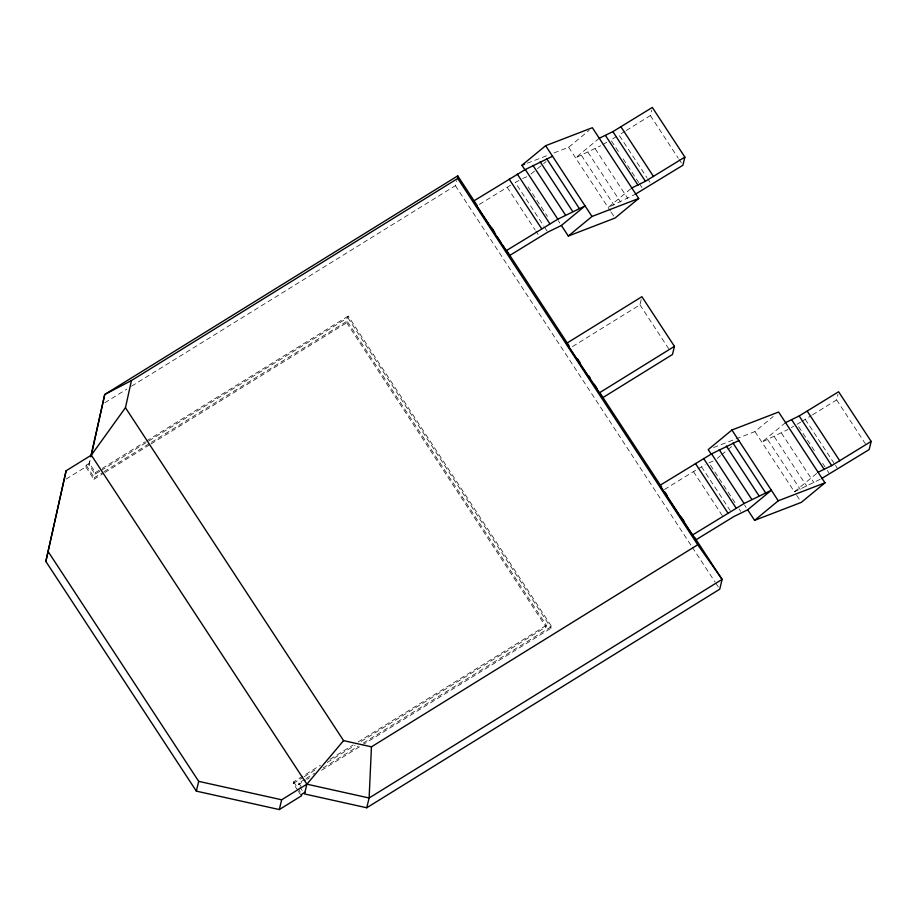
<?xml version="1.0" encoding="UTF-8"?>
<svg xmlns="http://www.w3.org/2000/svg" width="917" height="917" viewBox="0 0 917 917"><rect width="100%" height="100%" fill="white"/><g stroke="black" fill="none" stroke-linecap="round" stroke-linejoin="round"><path stroke-width="0.69" stroke-dasharray="4.58 3.44" d="M99.919 471.223L95.059 474.238L88.96 464.93L90.485 458.03M66.058 479.098L85.808 466.879L86.198 465.251L89.35 463.291L95.448 472.61L95.059 474.238M88.96 464.93L91.322 455.141M85.808 466.879L93.935 479.293L94.336 477.665L102.842 472.393M151.053 443.92L346.718 322.761L347.107 321.133L546.406 625.325L546.005 626.953L360.072 742.094M101.134 470.478L347.83 317.706L348.231 316.078L551.587 626.471L551.197 628.111L364.038 743.996M297.67 790.259L293.234 783.485L293.623 781.857L320.365 765.294M304.891 779.244L298.816 783.003L298.415 784.643L305.705 780.126M131.589 386.172L455.382 185.658L456.563 180.775M626.231 130.523L650.359 115.588L651.678 110.155M572.483 346.603L639.928 304.845L641.247 299.412M812.519 414.851L836.636 399.915L837.955 394.482M531.012 174.035L536.388 169.588M537.465 168.694L546.073 161.587M553.983 152.933L568.666 147.282L589.115 130.386M599.259 138.272L575.578 157.839L600.635 145.746M630.724 188.822L608.12 207.506L635.355 194.221M717.289 458.362L720.521 455.692M721.599 454.798L726.975 450.35M728.052 449.468L732.362 445.914M713.564 447.53L754.943 431.609L773.237 416.49M785.537 422.599L761.855 442.166L788.001 429.477M754.943 431.609L794.397 491.821L817.001 473.149M104.813 402.746L126.718 389.186M479.35 204.434L511.766 184.5M625.027 131.269L618.998 135.005L646.886 177.577M95.448 472.61L145.276 441.753M146.491 440.997L348.231 316.078M104.057 471.647L150.239 443.049M151.454 442.292L347.107 321.133M93.935 479.293L103.655 473.275M104.87 472.519L149.838 444.676M664.424 489.518L696.897 469.504M801.767 421.453L811.304 415.596M330.086 759.276L353.171 744.982M358.031 741.968L546.406 625.325M293.234 783.485L302.954 777.467M304.169 776.71L317.534 768.435M327.266 762.417L355.211 745.108M306.106 778.487L314.611 773.226M323.116 767.953L358.364 746.129M363.224 743.125L551.587 626.471M306.92 779.37L309.361 777.868M321.512 770.337L362.823 744.753M616.66 136.427L610.802 139.969L620.098 154.159M797.079 424.284L800.598 422.164M698.043 468.828L705.219 464.827M602.813 144.554L607.375 141.929M791.382 427.574L793.663 426.256M794.397 491.821L820.543 479.144M518.942 180.511L515.239 182.449L543.896 226.201M522.644 178.563L528.857 175.812M708.921 462.89L713.896 460.689M527.286 163.203L548.641 154.984M650.359 115.588L678.248 158.16M679.027 159.34L681.354 162.882M836.636 399.915L865.304 443.668M647.666 178.758L649.981 182.311M805.275 419.333L834.711 464.266M835.49 465.446L837.038 467.819M623.193 158.882L638.691 182.529M639.47 183.721L642.565 188.444M798.627 426.657L815.672 452.666M822.652 463.314L826.515 469.229M827.294 470.41L828.842 472.771M595.179 148.703L627.709 198.37M781.456 433.03L813.987 482.697M588.003 152.348L620.545 202.004M774.28 436.664L806.822 486.331M581.435 155.409L613.977 205.064M767.712 439.724L800.254 489.391M568.666 147.282L610.424 211.013M611.192 212.194L615.032 218.051M796.701 495.34L799.773 500.029M639.928 304.845L668.596 348.586M558.293 220.745L559.84 223.106M744.57 505.072L746.129 507.433M528.066 186.839L547.438 216.401M710.469 465.251L735.262 503.089M739.136 509.004L740.684 511.365M544.675 227.382L547.002 230.935M701.516 466.776L730.184 510.528M507.147 187.228L535.035 229.8M535.815 230.981L538.13 234.523M693.424 471.556L722.86 516.489M455.382 185.658L691.51 546.073M692.289 547.266L715.042 581.997M715.822 583.189L718.962 587.98M347.83 317.706L551.197 628.111M346.718 322.761L546.005 626.953M298.816 783.003L301.097 786.499M299.939 786.969L302.232 790.454M86.198 465.251L94.336 477.665M293.623 781.857L297.326 787.497M298.059 788.631L300.283 792.013M298.415 791.382L301.372 795.899"/><path stroke-width="1.38" d="M371.454 746.828L369.115 797.996L366.743 807.774L304.524 793.95L306.886 784.173L343.588 740.638L371.454 746.828L697.734 544.778L722.115 579.395L719.753 589.173L366.743 807.774M304.914 792.322L301.762 794.271L301.372 795.899L279.307 809.562L196.341 791.13L45.85 561.433L66.104 470.765L91.322 455.141L125.457 407.687L131.463 380.532L457.743 178.483L457.743 175.881L104.744 394.482L90.783 456.655M45.85 561.433L66.104 470.765M196.341 791.13L198.702 781.353L48.211 551.656M279.307 809.562L281.668 799.784L306.886 784.173L369.115 797.996L722.115 579.395L694.662 537.488M599.259 138.272L612.877 131.635L652.331 107.438L684.873 157.105L682.901 165.255L635.355 194.221M674.442 346.351L672.47 354.501L602.607 397.76L566.488 343.394L641.9 296.695L674.442 346.351L599.03 393.049M785.537 422.599L799.154 415.963L838.608 391.765L871.15 441.421L869.178 449.571L821.632 478.548M525.017 169.954L521.945 165.255L545.626 145.7L592.348 127.715L638.713 198.485L615.032 218.051L568.311 236.024L561.399 225.479L547.77 232.116L509.474 255.602L473.344 201.224L525.303 169.53L552.538 156.245M561.399 225.479L585.069 205.912L557.834 219.197L505.886 250.891M568.311 236.024L591.992 216.469L638.713 198.485M738.815 440.573L711.581 453.858L659.632 485.552L695.751 539.93L734.058 516.443L747.676 509.806L754.588 520.352L801.309 502.378L824.991 482.812L778.625 412.042L731.904 430.016L708.222 449.582L711.294 454.27M747.676 509.806L771.357 490.24L744.111 503.513L692.163 535.219M754.588 520.352L778.269 500.785L824.991 482.812M631.802 187.939L645.419 181.291L684.873 157.105M818.079 472.266L831.696 465.618L871.15 441.421M131.463 380.532L104.744 394.482L91.322 455.141L306.886 784.173M521.945 165.255L524.616 164.235M198.702 781.353L281.668 799.784M473.344 201.224L476.932 205.935M566.488 343.394L602.607 397.76M659.632 485.552L663.209 490.263M620.969 126.855L653.512 176.523M807.247 411.183L839.789 460.85M612.877 131.635L645.419 181.291M799.154 415.963L831.696 465.618M605.472 135.521L638.014 185.188M791.749 419.848L824.291 469.515M545.626 145.7L591.992 216.469M731.904 430.016L778.269 500.785M546.681 158.675L579.212 208.342M732.958 443.003L765.5 492.67M540.113 161.747L572.644 211.403M726.39 446.063L758.921 495.73M532.937 165.381L565.48 215.036M719.226 449.708L751.757 499.364M525.303 169.53L557.834 219.197M711.581 453.858L744.111 503.513M517.314 174.115L549.845 223.782M703.591 458.443L736.133 508.11M509.118 179.079L541.66 228.734M695.395 463.406L727.938 513.062M457.743 175.881L477.356 205.809M491.478 227.37L494.618 232.161M507.17 251.315L569.136 345.904M577.767 359.074L580.117 362.673M588.748 375.844L590.319 378.24M594.239 384.223L597.38 389.014M599.729 392.602L661.707 487.202M664.848 491.993L667.198 495.581M681.32 517.131L684.46 521.922M477.711 207.116L495.524 234.316M497.071 236.678L500.946 242.592M502.505 244.954L509.474 255.602M663.988 491.443L695.751 539.93M457.743 178.483L697.734 544.778M125.457 407.687L343.588 740.638"/></g></svg>
